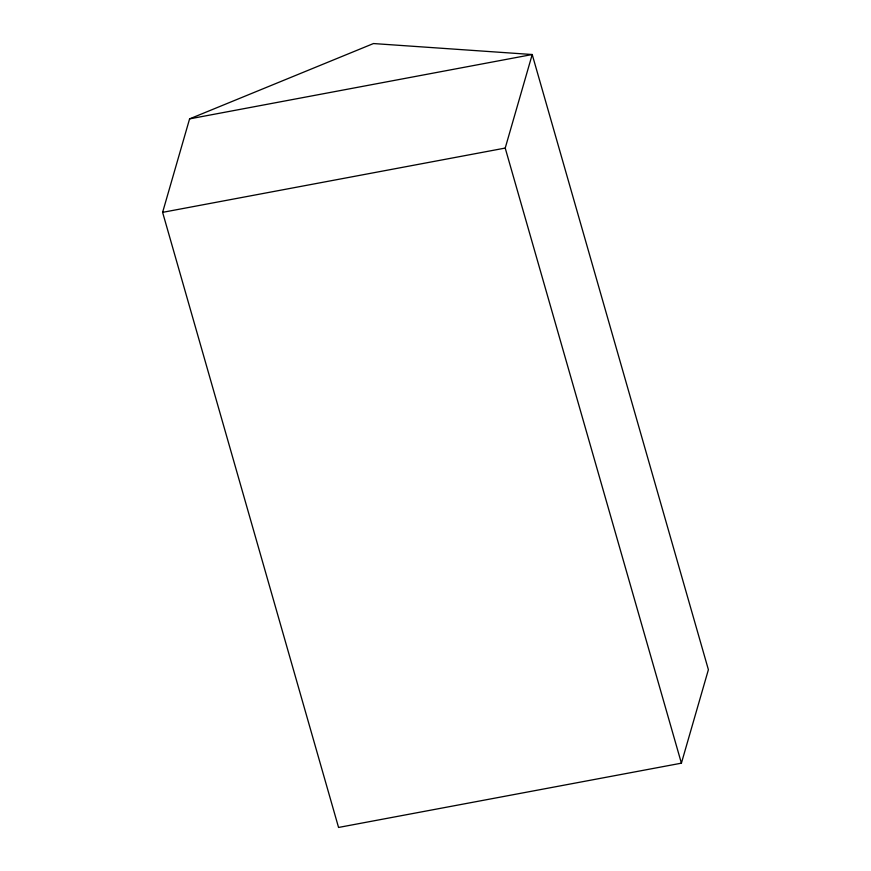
<?xml version="1.0" encoding="UTF-8"?>
<svg xmlns="http://www.w3.org/2000/svg" width="871" height="871" viewBox="0 0 871 871"><rect width="100%" height="100%" fill="white"/><g stroke="black" fill="none" stroke-linecap="round" stroke-linejoin="round"><path stroke-width="1.31" d="M162.605 212.35L189.595 118.87L373.463 43.55L532.214 54.525L708.395 669.69L681.405 763.17L338.558 827.45L162.605 212.35L505.213 148.07L532.214 54.525L189.595 118.87M505.213 148.07L681.405 763.17"/></g></svg>
